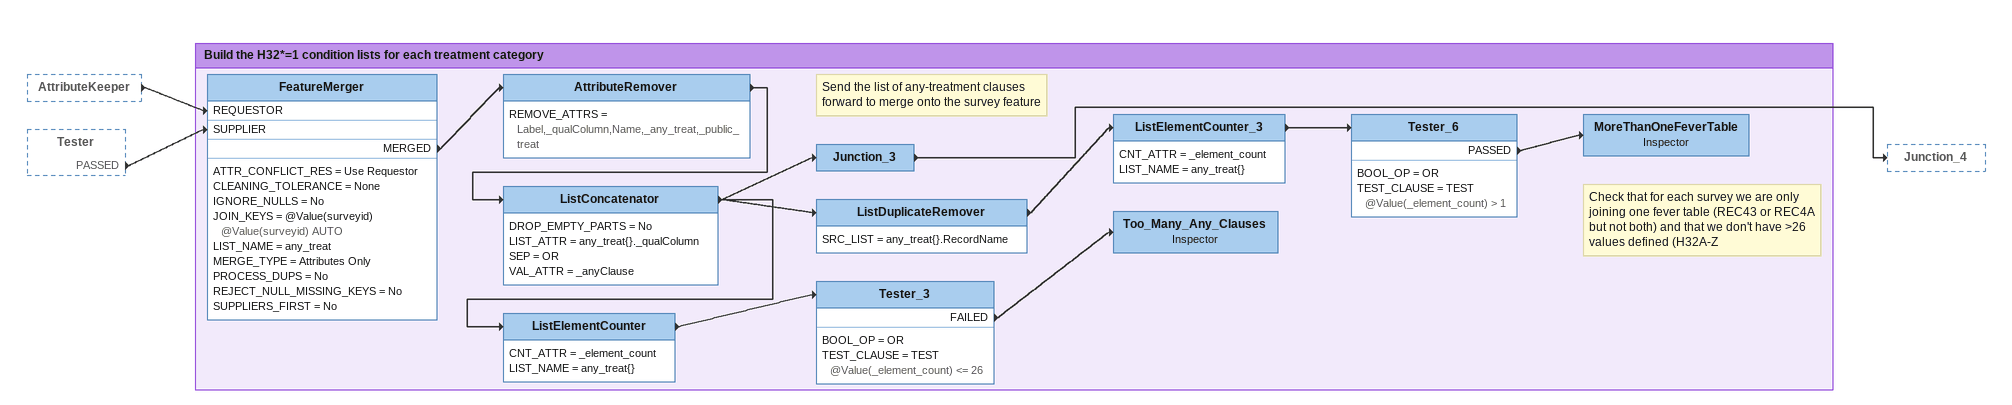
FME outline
AttributeKeeper [outside]
    -> FeatureMerger [REQUESTOR]
Tester [outside]
    PASSED -> FeatureMerger [SUPPLIER]

Bookmark: Build the H32*=1 condition lists for each treatment category
FeatureMerger
    ATTR_CONFLICT_RES = Use Requestor
    CLEANING_TOLERANCE = None
    IGNORE_NULLS = No
    JOIN_KEYS = @Value(surveyid) @Value(surveyid) AUTO
    LIST_NAME = any_treat
    MERGE_TYPE = Attributes Only
    PROCESS_DUPS = No
    REJECT_NULL_MISSING_KEYS = No
    SUPPLIERS_FIRST = No
    MERGED -> AttributeRemover
AttributeRemover
    REMOVE_ATTRS = Label,_qualColumn,Name,_any_treat,_public_treat
    -> ListConcatenator
ListConcatenator
    DROP_EMPTY_PARTS = No
    LIST_ATTR = any_treat{}._qualColumn
    SEP = OR
    VAL_ATTR = _anyClause
    -> Junction_3
    -> ListElementCounter
    -> ListDuplicateRemover
Note: Send the list of any-treatment clauses forward to merge onto the survey feature
Junction_3
    -> Junction_4
ListDuplicateRemover
    SRC_LIST = any_treat{}.RecordName
    -> ListElementCounter_3
ListElementCounter_3
    CNT_ATTR = _element_count
    LIST_NAME = any_treat{}
    -> Tester_6
Tester_6
    BOOL_OP = OR
    TEST_CLAUSE = TEST @Value(_element_count) > 1
    PASSED -> MoreThanOneFeverTable
Note: Check that for each survey we are only joining one fever table (REC43 or REC4A but not both) and that we don't have >26 values defined (H32A-Z
MoreThanOneFeverTable: Inspector
ListElementCounter
    CNT_ATTR = _element_count
    LIST_NAME = any_treat{}
    -> Tester_3
Tester_3
    BOOL_OP = OR
    TEST_CLAUSE = TEST @Value(_element_count) <= 26
    FAILED -> Too_Many_Any_Clauses
Too_Many_Any_Clauses: Inspector
